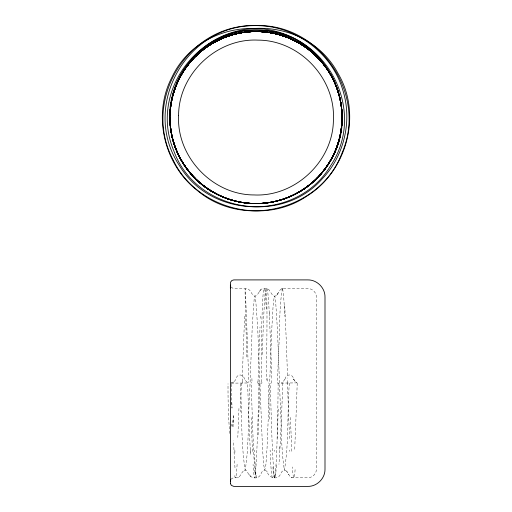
<?xml version="1.0" encoding="UTF-8"?>
<svg xmlns="http://www.w3.org/2000/svg" width="512" height="512" viewBox="0 0 512 512"><rect width="100%" height="100%" fill="white"/><g stroke="black" fill="none" stroke-linecap="round" stroke-linejoin="round"><path stroke-width="0.38" stroke-dasharray="2.56 1.92" d="M257.869 381.587L257.818 383.155L261.894 383.155L261.926 382.266M231.814 402.522L231.987 408.083L231.155 382.739L231.482 382.304L232.467 382.47M242.227 383.155L242.278 381.587M289.357 383.155C287.078 411.891 289.133 441.811 284.403 470.131C280.691 447.008 281.67 423.034 280.115 399.616L277.517 331.187L275.59 300.454L274.771 296.294L272.666 295.309L268.915 289.722L266.81 288.512L262.739 288.512L260.698 289.664L257.318 294.848L254.79 296.262L254.214 298.483L252.288 325.53L249.594 395.059C247.789 419.962 249.171 445.504 245.165 470.125C240.685 441.798 242.221 411.942 240.192 383.155M294.848 446.701L294.694 450.074M244.589 318.304L244.685 316.23M260.179 318.304L260.275 316.23M279.258 446.701L279.098 450.074M232.998 426.707L233.018 426.528A13.344 11.629 -24.4 0 0 233.043 426.195L233.216 415.763M281.562 383.155L281.658 382.944A2.95 2.95 0 0 1 281.965 382.682M233.248 415.61L233.338 415.795A8.064 7.514 -15.1 0 1 233.389 416.154L233.805 424.39M284.966 379.245C286.022 373.523 292.691 373.523 293.747 379.245A10.342 10.323 31.7 0 0 296.243 382.47M230.918 286.95L233.171 288.454L247.661 288.659L249.933 290.528L253.024 295.334L255.085 296.256L255.565 297.888L257.683 327.475L262.496 448.134L263.699 465.082L264.806 470.131L265.914 464.41L267.072 447.731L271.84 328.038L273.043 306.816L274.15 297.094L274.534 296.192L275.552 296.013L277.152 294.605L276.96 294.899L280.346 289.677L282.4 288.512L307.795 288.512C312.39 288.442 316.467 292.518 316.397 297.114L316.397 469.19C316.467 473.792 312.39 477.862 307.795 477.798L292.237 477.798L290.163 476.621L286.784 471.379L288.826 474.803M276.96 294.899L279.002 291.494M260.698 289.664L259.168 291.744M230.918 479.354C233.075 476.128 238.182 479.507 240.109 475.763C240.384 474.355 245.152 468.845 243.558 470.637M231.155 383.155L247.917 382.982A2.95 2.95 0 0 0 247.578 382.682M281.965 382.682L282.381 382.368M282.522 288.576L281.299 288.934M237.843 477.645L238.496 477.286M282.4 288.512C278.842 308.858 280.09 330.234 278.573 350.899L277.485 383.155L296.986 382.88A3.552 3.552 0 0 0 296.749 382.682M244.141 470.291L245.99 470.291L247.494 471.482C248.742 478.323 258.579 480.826 261.056 473.664C261.504 471.117 265.178 469.651 264.806 470.131M266.81 288.512L266.931 288.576A94.746 3.149 89.3 0 1 269.28 313.638M265.184 470.157L267.328 471.706L267.136 471.43C268.288 478.125 278.317 480.832 280.698 473.69C282.003 470.547 284.973 468.57 286.976 471.693M231.43 383.123L231.155 382.752M291.117 477.363L292.237 477.798M296.749 382.682L296.333 382.368M247.232 382.419L247.584 382.682M249.344 474.586L250.88 476.646M294.509 380.461L293.517 378.957L294.157 379.93M244.582 379.245C243.501 373.568 236.87 373.568 235.802 379.245A11.11 11.098 -31.8 0 1 234.016 381.843M232.934 426.579L232.755 424.518M232.627 422.496L232.518 420.506M284.832 315.654L284.858 316.23M289.779 450.074L289.843 451.418M274.246 451.418L274.182 450.074M270.195 451.885L270.106 450.074M254.522 450.074L254.605 451.885M250.445 450.074L250.554 452.352M234.963 452.352L234.854 450.074M269.242 315.654L269.267 316.23M287.322 383.155L287.162 378.541M271.725 383.155L271.578 378.541M267.501 378.56L267.635 382.579M251.91 378.56L252.038 382.579M297.21 383.155A94.746 1.146 -88.1 0 1 294.899 443.987M250.515 454.349A94.746 1.696 88.1 0 1 247.61 383.162M284.806 379.162A10.342 10.125 -50.2 0 1 282.342 382.323M282.746 383.187A94.746 2.4 -88.1 0 1 278.95 464.333M278.259 409.069A94.746 1.434 -88.1 0 1 277.094 438.33M276.403 465.306A94.746 3.149 -89.6 0 1 273.875 473.766M274.643 477.632A94.746 2.65 88.9 0 1 270.419 383.194M269.21 312.826A94.746 1.504 88.2 0 1 271.782 377.696M261.242 382.01A94.746 3.206 89.9 0 1 262.88 297.446A94.746 3.206 89.9 0 1 266.285 309.581M259.91 383.104A94.746 0.48 -88.1 0 1 258.048 436.595M278.131 383.168A94.746 3.136 -89.6 0 1 272.883 465.504M282.522 288.896A94.746 3.053 89.1 0 1 284.826 316.09M284.678 305.498A94.746 1.709 88.3 0 1 287.514 377.152M289.587 438.586A94.746 1.171 88.1 0 1 287.494 383.149M291.834 451.302A94.746 1.69 88.3 0 1 290.432 417.082M295.091 469.658A94.746 3.117 89.7 0 1 292.358 466.957M256.915 477.798A94.746 3.136 89.4 0 1 254.566 454.131M254.957 472.614A94.746 1.946 88.5 0 1 251.251 382.214M246.861 356.998A94.746 0.544 88.1 0 1 245.21 289.421A94.746 0.544 88.1 0 1 248.781 382.554M242.195 381.472A94.746 1.28 -88.1 0 1 244.589 318.381M241.395 383.13A94.746 0.506 -88.1 0 1 240.403 411.949M258.95 383.187A94.746 2.368 -88.8 0 1 254.867 477.293M258.022 381.798A94.746 1.062 -88.1 0 1 260.026 326.976M262.31 354.528A94.746 2.298 -88.7 0 1 266.336 289.408A94.746 2.298 -88.7 0 1 266.195 380.211M269.523 419.078A94.739 0.544 88.1 0 1 268.294 382.874M272.506 477.792A94.746 3.123 89.2 0 1 270.163 454.067M238.95 408.48A94.746 1.382 -88.1 0 1 237.798 437.446M237.107 464.365A94.746 3.136 -89.6 0 1 234.598 474.47M234.989 467.763A94.739 2.426 88.8 0 1 233.6 440.87M231.539 426.208A89.254 28.314 -84.1 0 1 231.392 424.186M229.715 433.466A92.947 12.883 -89.4 0 1 228.026 383.718M252.55 451.462A94.746 1.709 88.3 0 1 251.142 417.478M255.802 472.026A94.746 3.13 89.5 0 1 253.062 464.397M233.325 382.182A1.421 1.19 -35.1 0 1 232.474 382.432M233.83 381.92A3.021 2.586 -43.4 0 1 233.453 382.221M247.2 382.323A10.342 10.125 50.2 0 1 244.736 379.162"/><path stroke-width="0.77" d="M230.355 288.006L230.355 287.45M230.355 286.336L230.355 285.773M230.413 483.584L230.598 282.08L231.917 280.467L233.798 279.904L307.795 279.904C316.998 279.699 325.203 287.91 324.998 297.114L324.998 469.19C325.203 478.394 316.998 486.605 307.795 486.4L233.798 486.4L231.366 485.389L230.413 483.552M230.598 479.968L230.355 481.21M228.122 198.931L225.037 197.805A86.15 86.093 -67.5 0 1 198.221 181.28L192.243 175.309A86.144 86.08 -21.5 0 1 170.042 121.229L170.042 113.837M342.08 117.005A86.157 86.099 0.1 0 1 258.112 203.533L253.888 203.546A86.106 86.067 88.6 0 1 196.678 179.84L195.533 178.746A86.067 86.054 -39.9 0 1 175.757 148.576L174.989 146.522A86.067 86.054 -18.5 0 1 169.965 117.536L169.984 115.424A86.144 86.093 38.5 0 1 191.667 60.39L198.406 53.613A86.419 86.208 69.5 0 1 221.843 38.554L223.072 38.042M317.946 177.242L317.216 177.997A86.125 86.08 43 0 1 256 203.565A86.125 86.074 -63.4 0 1 195.162 178.374A86.099 86.067 -48.6 0 1 169.965 117.536L169.965 117.005A86.131 86.086 -13 0 0 171.616 134.317L172.166 136.89A86.131 86.086 -28.7 0 0 177.734 153.267L178.221 154.317A86.138 86.086 -40.2 0 0 181.613 160.762L182.323 161.971M170.323 109.626L170.042 113.837A86.131 86.086 1.5 0 1 170.624 106.88L171.13 103.398A86.131 86.086 10.8 0 1 185.875 67.693L186.515 66.797M336.102 148.947L338.592 141.645L340.384 134.317A86.131 86.086 12.6 0 0 341.805 123.866L341.933 113.312A86.157 86.099 85.4 0 0 260.224 31.558M336.032 149.536L332.096 157.907L326.79 166.438M178.675 79.795L177.344 82.662A86.163 86.099 20 0 0 170.067 113.312A86.08 86.048 -25.3 0 1 251.776 31.61L255.469 31.494A86.157 86.099 -2.7 0 1 342.061 115.418M330.285 160.941C359.962 113.907 331.782 45.542 277.434 33.082C209.024 13.651 146.266 86.163 173.952 151.226C195.571 210.995 280.941 226.432 322.502 178.554C344.659 155.264 352.557 119.757 342.547 89.235C331.629 53.062 296.224 26.477 258.534 25.658M330.144 161.357L324.48 169.619M326.541 166.886L323.565 170.81M186.688 66.554L189.747 62.637M324.179 170.067L319.418 175.68M323.456 170.938L322.72 171.853M322.618 171.987L319.776 175.29A86.061 85.997 42.2 0 0 320.134 60.102M318.694 176.461L319.392 175.706M193.862 58.022L191.91 60.134A86.227 85.958 57.5 0 0 170.278 109.619M319.04 176.09L317.958 177.235M193.107 58.822L195.162 56.691A86.138 86.093 85.2 0 1 256 31.482L260.224 31.597A86.08 86.061 88 0 1 338.483 93.082M194.054 57.824L194.419 57.446M194.605 57.254L195.162 56.691A86.074 86.054 66.6 0 1 256 31.494A86.611 86.323 -83 0 1 262.829 31.763L264.435 31.91A86.042 86.022 56.9 0 1 316.826 56.704L318.138 58.016M317.357 177.85L313.779 181.286A86.15 86.093 67.8 0 1 286.963 197.811L283.898 198.925M307.251 186.643L299.315 191.872M301.997 190.246L299.002 192.058M299.123 191.987L297.798 192.736M298.202 192.512L297.094 193.126M254.874 25.619C185.306 25.254 140.71 107.424 179.334 165.427C211.981 220.192 297.85 220.832 330.611 165.747C368.602 109.101 324.07 28.077 255.731 30.246C217.094 29.965 180.858 58.675 172.154 96.256C165.133 123.782 172.909 154.49 192.243 175.309A86.157 86.086 -61.6 0 1 170.08 121.229M257.69 25.606C188.762 22.445 141.043 99.629 173.126 159.885C195.821 208.224 262.79 226.33 306.803 196.147C346.867 171.558 362.368 114.438 338.138 73.626C307.827 16.026 220.602 12.544 185.894 67.654L187.834 65.03A86.138 86.086 39.7 0 1 251.776 31.61A86.08 86.061 -89.7 0 0 171.354 102.157L171.226 102.822A86.086 86.061 1.3 0 0 170.067 113.312M255.718 25.6C319.994 23.213 367.949 94.579 341.843 153.402C320.48 210.144 242.797 229.504 197.056 190.266C164.013 164.506 152.339 115.059 171.712 77.67C199.814 16.89 290.707 10.912 326.106 67.654L322.253 62.637M288.928 38.042L290.15 38.56A86.419 86.208 -69.5 0 1 313.613 53.587L320.096 60.134A86.189 85.92 -57.4 0 1 342.093 117.536A86.093 86.067 6.3 0 1 317.427 177.766M215.616 193.504L204.749 186.643M215.277 193.325L213.798 192.512M317.21 177.99A86.157 86.093 76.5 0 1 256 203.584A86.157 86.099 -87.8 0 1 195.168 178.362L194.886 178.093A86.093 86.067 -8 0 1 169.958 117.005M318.394 58.285L318.899 58.829M192.243 175.309L188.614 171.027M188.397 170.752L187.75 169.926A86.138 86.067 -62.5 0 1 183.066 163.162L182.566 162.374M338.49 93.082L340.435 101.011M230.355 285.094L230.598 286.336M340.486 101.248L340.563 101.677M340.576 101.722L341.408 107.136A86.086 86.061 2.9 0 1 341.958 113.837M178.707 79.808A86.157 86.099 -86.6 0 1 251.776 31.571M195.168 178.368A86.163 86.099 -14.7 0 1 169.952 117.536A86.144 86.093 -4.5 0 0 195.546 178.733A86.15 86.099 -42.8 0 1 169.978 117.536M253.888 203.539A86.157 86.099 -50.6 0 1 196.666 179.853M341.958 113.837A86.131 86.086 -1.6 0 0 341.427 107.283A86.131 86.086 -9.6 0 0 260.218 31.616A86.08 86.048 22.4 0 1 341.939 113.312M283.891 198.906A86.15 86.093 -49.7 0 1 198.202 181.299A86.067 86.054 -47.6 0 0 313.779 181.28A86.15 86.093 45.2 0 1 228.128 198.906M262.829 31.763A86.042 86.035 -38.4 0 0 256 31.494A86.547 86.285 86.9 0 0 223.066 38.022A86.029 86.016 -33.9 0 1 256 31.488A86.157 86.099 47.2 0 0 195.155 56.685A86.074 86.054 50.6 0 1 256.525 31.501M198.406 53.613A86.01 85.978 -25.4 0 1 221.85 38.56M189.702 62.598A85.99 85.984 62.7 0 1 193.056 58.79M341.952 117.536A86.138 85.984 -51.8 0 1 319.654 175.226M316.838 178.368A86.067 86.054 2.4 0 0 342.042 117.536A86.144 86.093 2.4 0 1 316.832 178.362A86.067 86.054 23.4 0 0 336.179 148.742L337.011 146.515A86.067 86.054 21.3 0 0 342.035 117.536L342.016 115.424A86.138 86.093 -88.8 0 0 255.469 31.462M213.491 192.576A85.875 85.85 -37.7 0 1 196.544 179.981M204.762 186.618A86.15 86.035 87.9 0 1 196.698 179.821M313.786 181.286A86.067 86.048 24.8 0 1 198.221 181.28M169.984 115.418A86.067 86.054 6.5 0 1 193.69 58.208A86.157 86.099 4.2 0 0 169.978 115.418A86.067 86.054 40.5 0 1 193.683 58.202M258.112 203.565A86.099 86.061 -85.6 0 0 342.029 117.536A86.15 86.093 36.2 0 1 316.845 178.381A86.054 86.035 49.7 0 1 302.33 190.067M195.533 178.746A86.067 86.054 -17.1 0 1 169.958 117.536M317.178 177.958A86.15 86.016 -83.5 0 1 307.226 186.605M318.822 58.899A86.342 85.997 2.8 0 1 322.176 62.701M189.824 62.701A86.342 85.997 -2.8 0 1 193.178 58.899M264.435 31.898A86.618 86.317 -77.1 0 1 316.826 56.71M170.432 109.632A85.926 85.664 -62.9 0 1 191.981 60.198M290.157 38.56A86.01 85.978 25.4 0 1 313.594 53.613M318.944 58.79A85.99 85.984 -62.6 0 1 322.298 62.598M178.586 115.635C176.512 156.973 212.71 194.989 254.099 194.944C295.437 197.018 333.459 160.826 333.414 119.43C335.488 78.093 299.29 40.077 257.901 40.122C216.563 38.048 178.541 74.24 178.586 115.635M342.01 115.418A86.074 86.054 83.7 0 0 255.469 31.488A86.074 86.054 -4.2 0 1 342.029 115.418M288.954 37.978A86.586 86.323 -85.6 0 0 195.2 56.736A86.035 86.01 -57 0 1 288.928 38.035"/></g></svg>
